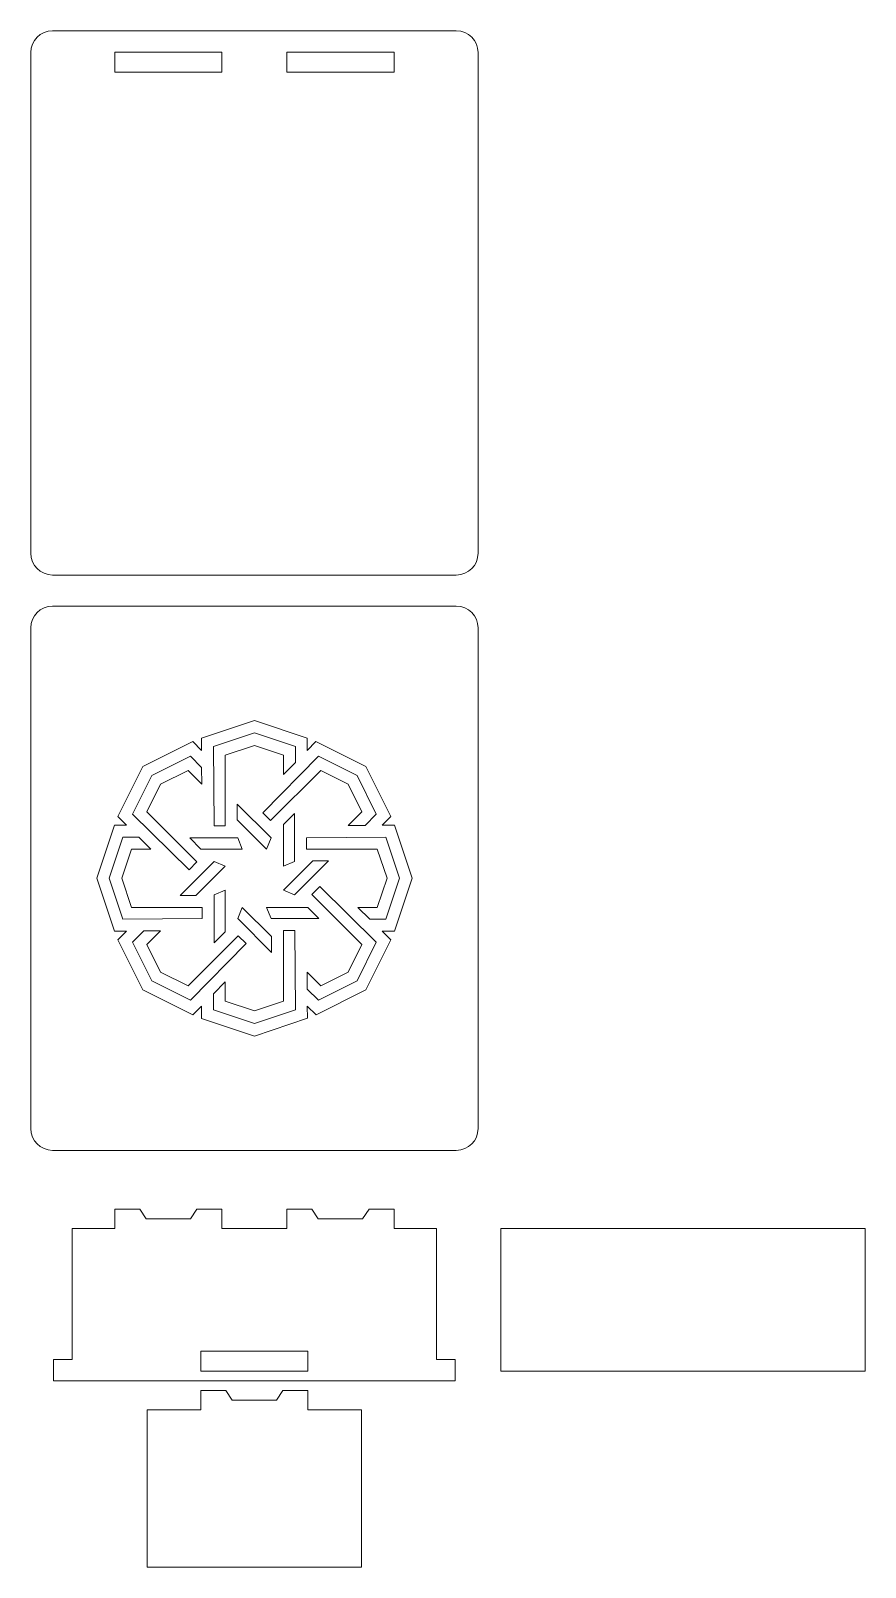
# Model space of a CAD drawing. Header units: millimetres. Extents: x -125 to 104, y -73 to 343.
# Drawn here: x -13 to 103.7, y 128.3 to 343.1 of the extents above; entities that cross this region are included whole.
import ezdxf

# ---------------------------------------------------------------- set-up
doc = ezdxf.new("R2010")
doc.units = ezdxf.units.MM
doc.header["$MEASUREMENT"] = 0
doc.layers.add('Layer 1', color=7, linetype='Continuous')

msp = doc.modelspace()

# ---------------------------------------------------------------- linework, layer by layer
at = {"layer": 'Layer 1', "color": 250, "lineweight": 20}
for points in [[(-1.2867, 337.321), (13.7133, 337.321), (13.7133, 340.121), (-1.2867, 340.121), (-1.2867, 337.321)], [(22.7905, 337.321), (37.7905, 337.321), (37.7905, 340.121), (22.7905, 340.121), (22.7905, 337.321)], [(52.7329, 155.7316), (103.7329, 155.7316), (103.7329, 175.659), (52.7329, 175.659), (52.7329, 155.7316)]]:
    msp.add_lwpolyline(points, close=True, dxfattribs=at)
for points, knots in [([(-9.9994, 343.121), (-9.9994, 343.121), (46.5032, 343.121), (46.5032, 343.121), (46.5032, 343.121), (48.1801, 343.121), (49.5519, 341.7492), (49.5519, 340.0723), (49.5519, 340.0723), (49.5519, 340.0723), (49.5519, 270.0697), (49.5519, 270.0697), (49.5519, 270.0697), (49.5519, 268.3929), (48.1801, 267.021), (46.5032, 267.021), (46.5032, 267.021), (46.5032, 267.021), (-9.9994, 267.021), (-9.9994, 267.021), (-9.9994, 267.021), (-11.6763, 267.021), (-13.0481, 268.3929), (-13.0481, 270.0697), (-13.0481, 270.0697), (-13.0481, 270.0697), (-13.0481, 340.0723), (-13.0481, 340.0723), (-13.0481, 340.0723), (-13.0481, 341.7492), (-11.6763, 343.121), (-9.9994, 343.121)], [0, 0, 0, 0, 0.11111111, 0.11111111, 0.11111111, 0.11111111, 0.22222222, 0.22222222, 0.22222222, 0.22222222, 0.33333333, 0.33333333, 0.33333333, 0.33333333, 0.44444444, 0.44444444, 0.44444444, 0.44444444, 0.55555556, 0.55555556, 0.55555556, 0.55555556, 0.66666667, 0.66666667, 0.66666667, 0.66666667, 0.77777778, 0.77777778, 0.77777778, 0.77777778, 1, 1, 1, 1]), ([(-9.9994, 262.6876), (-9.9994, 262.6876), (46.5032, 262.6876), (46.5032, 262.6876), (46.5032, 262.6876), (48.1801, 262.6876), (49.5519, 261.3158), (49.5519, 259.6389), (49.5519, 259.6389), (49.5519, 259.6389), (49.5519, 189.6363), (49.5519, 189.6363), (49.5519, 189.6363), (49.5519, 187.9596), (48.1801, 186.5876), (46.5032, 186.5876), (46.5032, 186.5876), (46.5032, 186.5876), (-9.9994, 186.5876), (-9.9994, 186.5876), (-9.9994, 186.5876), (-11.6763, 186.5876), (-13.0481, 187.9596), (-13.0481, 189.6363), (-13.0481, 189.6363), (-13.0481, 189.6363), (-13.0481, 259.6389), (-13.0481, 259.6389), (-13.0481, 259.6389), (-13.0481, 261.3158), (-11.6763, 262.6876), (-9.9994, 262.6876)], [0, 0, 0, 0, 0.11111111, 0.11111111, 0.11111111, 0.11111111, 0.22222222, 0.22222222, 0.22222222, 0.22222222, 0.33333333, 0.33333333, 0.33333333, 0.33333333, 0.44444444, 0.44444444, 0.44444444, 0.44444444, 0.55555556, 0.55555556, 0.55555556, 0.55555556, 0.66666667, 0.66666667, 0.66666667, 0.66666667, 0.77777778, 0.77777778, 0.77777778, 0.77777778, 1, 1, 1, 1]), ([(12.6098, 231.9352), (12.6098, 231.9352), (12.5159, 243.0311), (12.5159, 243.0311), (12.5159, 243.0311), (12.5159, 243.0311), (18.2519, 244.9429), (18.2519, 244.9429), (18.2519, 244.9429), (18.2519, 244.9429), (23.9879, 243.0311), (23.9879, 243.0311), (23.9879, 243.0311), (23.9879, 243.0311), (23.9879, 240.8126), (23.9879, 240.8126), (23.9879, 240.8126), (23.9879, 240.8126), (22.3296, 239.1261), (22.3296, 239.1261), (22.3296, 239.1261), (22.3296, 239.1261), (22.3296, 241.8355), (22.3296, 241.8355), (22.3296, 241.8355), (22.3296, 241.8355), (18.2519, 243.1949), (18.2519, 243.1949), (18.2519, 243.1949), (18.2519, 243.1949), (14.1742, 241.8355), (14.1742, 241.8355), (14.1742, 241.8355), (14.1742, 241.8355), (14.1742, 231.9352), (14.1742, 231.9352), (14.1742, 231.9352), (14.1742, 231.9352), (12.6098, 231.9352), (12.6098, 231.9352)], [0, 0, 0, 0, 0.09090909, 0.09090909, 0.09090909, 0.09090909, 0.18181818, 0.18181818, 0.18181818, 0.18181818, 0.27272727, 0.27272727, 0.27272727, 0.27272727, 0.36363636, 0.36363636, 0.36363636, 0.36363636, 0.45454545, 0.45454545, 0.45454545, 0.45454545, 0.54545455, 0.54545455, 0.54545455, 0.54545455, 0.63636364, 0.63636364, 0.63636364, 0.63636364, 0.72727273, 0.72727273, 0.72727273, 0.72727273, 0.81818182, 0.81818182, 0.81818182, 0.81818182, 1, 1, 1, 1]), ([(9.1021, 225.8082), (9.1021, 225.8082), (1.1898, 233.5878), (1.1898, 233.5878), (1.1898, 233.5878), (1.1898, 233.5878), (3.8939, 238.9956), (3.8939, 238.9956), (3.8939, 238.9956), (3.8939, 238.9956), (9.3017, 241.6997), (9.3017, 241.6997), (9.3017, 241.6997), (9.3017, 241.6997), (10.8704, 240.131), (10.8704, 240.131), (10.8704, 240.131), (10.8704, 240.131), (10.8904, 237.7658), (10.8904, 237.7658), (10.8904, 237.7658), (10.8904, 237.7658), (8.9745, 239.6817), (8.9745, 239.6817), (8.9745, 239.6817), (8.9745, 239.6817), (5.1299, 237.7596), (5.1299, 237.7596), (5.1299, 237.7596), (5.1299, 237.7596), (3.2078, 233.915), (3.2078, 233.915), (3.2078, 233.915), (3.2078, 233.915), (10.2084, 226.9144), (10.2084, 226.9144), (10.2084, 226.9144), (10.2084, 226.9144), (9.1021, 225.8082), (9.1021, 225.8082)], [0, 0, 0, 0, 0.09090909, 0.09090909, 0.09090909, 0.09090909, 0.18181818, 0.18181818, 0.18181818, 0.18181818, 0.27272727, 0.27272727, 0.27272727, 0.27272727, 0.36363636, 0.36363636, 0.36363636, 0.36363636, 0.45454545, 0.45454545, 0.45454545, 0.45454545, 0.54545455, 0.54545455, 0.54545455, 0.54545455, 0.63636364, 0.63636364, 0.63636364, 0.63636364, 0.72727273, 0.72727273, 0.72727273, 0.72727273, 0.81818182, 0.81818182, 0.81818182, 0.81818182, 1, 1, 1, 1]), ([(19.4225, 233.7874), (19.4225, 233.7874), (27.2021, 241.6997), (27.2021, 241.6997), (27.2021, 241.6997), (27.2021, 241.6997), (32.6099, 238.9956), (32.6099, 238.9956), (32.6099, 238.9956), (32.6099, 238.9956), (35.314, 233.5878), (35.314, 233.5878), (35.314, 233.5878), (35.314, 233.5878), (33.7453, 232.0191), (33.7453, 232.0191), (33.7453, 232.0191), (33.7453, 232.0191), (31.3801, 231.9991), (31.3801, 231.9991), (31.3801, 231.9991), (31.3801, 231.9991), (33.296, 233.915), (33.296, 233.915), (33.296, 233.915), (33.296, 233.915), (31.3739, 237.7596), (31.3739, 237.7596), (31.3739, 237.7596), (31.3739, 237.7596), (27.5293, 239.6817), (27.5293, 239.6817), (27.5293, 239.6817), (27.5293, 239.6817), (20.5287, 232.6811), (20.5287, 232.6811), (20.5287, 232.6811), (20.5287, 232.6811), (19.4225, 233.7874), (19.4225, 233.7874)], [0, 0, 0, 0, 0.09090909, 0.09090909, 0.09090909, 0.09090909, 0.18181818, 0.18181818, 0.18181818, 0.18181818, 0.27272727, 0.27272727, 0.27272727, 0.27272727, 0.36363636, 0.36363636, 0.36363636, 0.36363636, 0.45454545, 0.45454545, 0.45454545, 0.45454545, 0.54545455, 0.54545455, 0.54545455, 0.54545455, 0.63636364, 0.63636364, 0.63636364, 0.63636364, 0.72727273, 0.72727273, 0.72727273, 0.72727273, 0.81818182, 0.81818182, 0.81818182, 0.81818182, 1, 1, 1, 1]), ([(15.844, 232.8122), (15.844, 232.8122), (19.9411, 228.7153), (19.9411, 228.7153), (19.9411, 228.7153), (19.9411, 228.7153), (20.583, 230.2657), (20.583, 230.2657), (20.583, 230.2657), (20.583, 230.2657), (15.844, 235.0045), (15.844, 235.0045), (15.844, 235.0045), (15.844, 235.0045), (15.844, 232.8122), (15.844, 232.8122)], [0, 0, 0, 0, 0.2, 0.2, 0.2, 0.2, 0.4, 0.4, 0.4, 0.4, 0.6, 0.6, 0.6, 0.6, 1, 1, 1, 1]), ([(22.3296, 232.1205), (22.3296, 232.1205), (22.3297, 226.3265), (22.3297, 226.3265), (22.3297, 226.3265), (22.3297, 226.3265), (23.8799, 226.969), (23.8799, 226.969), (23.8799, 226.969), (23.8799, 226.969), (23.8798, 233.6707), (23.8798, 233.6707), (23.8798, 233.6707), (23.8798, 233.6707), (22.3296, 232.1205), (22.3296, 232.1205)], [0, 0, 0, 0, 0.2, 0.2, 0.2, 0.2, 0.4, 0.4, 0.4, 0.4, 0.6, 0.6, 0.6, 0.6, 1, 1, 1, 1]), ([(10.9543, 218.9955), (10.9543, 218.9955), (-0.1416, 218.9016), (-0.1416, 218.9016), (-0.1416, 218.9016), (-0.1416, 218.9016), (-2.0534, 224.6376), (-2.0534, 224.6376), (-2.0534, 224.6376), (-2.0534, 224.6376), (-0.1416, 230.3736), (-0.1416, 230.3736), (-0.1416, 230.3736), (-0.1416, 230.3736), (2.0769, 230.3736), (2.0769, 230.3736), (2.0769, 230.3736), (2.0769, 230.3736), (3.7634, 228.7153), (3.7634, 228.7153), (3.7634, 228.7153), (3.7634, 228.7153), (1.054, 228.7153), (1.054, 228.7153), (1.054, 228.7153), (1.054, 228.7153), (-0.3054, 224.6376), (-0.3054, 224.6376), (-0.3054, 224.6376), (-0.3054, 224.6376), (1.054, 220.5599), (1.054, 220.5599), (1.054, 220.5599), (1.054, 220.5599), (10.9543, 220.5599), (10.9543, 220.5599), (10.9543, 220.5599), (10.9543, 220.5599), (10.9543, 218.9955), (10.9543, 218.9955)], [0, 0, 0, 0, 0.09090909, 0.09090909, 0.09090909, 0.09090909, 0.18181818, 0.18181818, 0.18181818, 0.18181818, 0.27272727, 0.27272727, 0.27272727, 0.27272727, 0.36363636, 0.36363636, 0.36363636, 0.36363636, 0.45454545, 0.45454545, 0.45454545, 0.45454545, 0.54545455, 0.54545455, 0.54545455, 0.54545455, 0.63636364, 0.63636364, 0.63636364, 0.63636364, 0.72727273, 0.72727273, 0.72727273, 0.72727273, 0.81818182, 0.81818182, 0.81818182, 0.81818182, 1, 1, 1, 1]), ([(10.769, 228.7153), (10.769, 228.7153), (16.563, 228.7154), (16.563, 228.7154), (16.563, 228.7154), (16.563, 228.7154), (15.9205, 230.2656), (15.9205, 230.2656), (15.9205, 230.2656), (15.9205, 230.2656), (9.2188, 230.2655), (9.2188, 230.2655), (9.2188, 230.2655), (9.2188, 230.2655), (10.769, 228.7153), (10.769, 228.7153)], [0, 0, 0, 0, 0.2, 0.2, 0.2, 0.2, 0.4, 0.4, 0.4, 0.4, 0.6, 0.6, 0.6, 0.6, 1, 1, 1, 1]), ([(25.5495, 230.2797), (25.5495, 230.2797), (36.6454, 230.3736), (36.6454, 230.3736), (36.6454, 230.3736), (36.6454, 230.3736), (38.5572, 224.6376), (38.5572, 224.6376), (38.5572, 224.6376), (38.5572, 224.6376), (36.6454, 218.9016), (36.6454, 218.9016), (36.6454, 218.9016), (36.6454, 218.9016), (34.4269, 218.9016), (34.4269, 218.9016), (34.4269, 218.9016), (34.4269, 218.9016), (32.7404, 220.5599), (32.7404, 220.5599), (32.7404, 220.5599), (32.7404, 220.5599), (35.4498, 220.5599), (35.4498, 220.5599), (35.4498, 220.5599), (35.4498, 220.5599), (36.8092, 224.6376), (36.8092, 224.6376), (36.8092, 224.6376), (36.8092, 224.6376), (35.4498, 228.7153), (35.4498, 228.7153), (35.4498, 228.7153), (35.4498, 228.7153), (25.5495, 228.7153), (25.5495, 228.7153), (25.5495, 228.7153), (25.5495, 228.7153), (25.5495, 230.2797), (25.5495, 230.2797)], [0, 0, 0, 0, 0.09090909, 0.09090909, 0.09090909, 0.09090909, 0.18181818, 0.18181818, 0.18181818, 0.18181818, 0.27272727, 0.27272727, 0.27272727, 0.27272727, 0.36363636, 0.36363636, 0.36363636, 0.36363636, 0.45454545, 0.45454545, 0.45454545, 0.45454545, 0.54545455, 0.54545455, 0.54545455, 0.54545455, 0.63636364, 0.63636364, 0.63636364, 0.63636364, 0.72727273, 0.72727273, 0.72727273, 0.72727273, 0.81818182, 0.81818182, 0.81818182, 0.81818182, 1, 1, 1, 1]), ([(10.0773, 222.2297), (10.0773, 222.2297), (14.1742, 226.3268), (14.1742, 226.3268), (14.1742, 226.3268), (14.1742, 226.3268), (12.6238, 226.9687), (12.6238, 226.9687), (12.6238, 226.9687), (12.6238, 226.9687), (7.885, 222.2297), (7.885, 222.2297), (7.885, 222.2297), (7.885, 222.2297), (10.0773, 222.2297), (10.0773, 222.2297)], [0, 0, 0, 0, 0.2, 0.2, 0.2, 0.2, 0.4, 0.4, 0.4, 0.4, 0.6, 0.6, 0.6, 0.6, 1, 1, 1, 1]), ([(26.4265, 227.0455), (26.4265, 227.0455), (22.3296, 222.9484), (22.3296, 222.9484), (22.3296, 222.9484), (22.3296, 222.9484), (23.88, 222.3065), (23.88, 222.3065), (23.88, 222.3065), (23.88, 222.3065), (28.6188, 227.0455), (28.6188, 227.0455), (28.6188, 227.0455), (28.6188, 227.0455), (26.4265, 227.0455), (26.4265, 227.0455)], [0, 0, 0, 0, 0.2, 0.2, 0.2, 0.2, 0.4, 0.4, 0.4, 0.4, 0.6, 0.6, 0.6, 0.6, 1, 1, 1, 1]), ([(27.4017, 223.467), (27.4017, 223.467), (35.314, 215.6874), (35.314, 215.6874), (35.314, 215.6874), (35.314, 215.6874), (32.6099, 210.2796), (32.6099, 210.2796), (32.6099, 210.2796), (32.6099, 210.2796), (27.2021, 207.5755), (27.2021, 207.5755), (27.2021, 207.5755), (27.2021, 207.5755), (25.6334, 209.1442), (25.6334, 209.1442), (25.6334, 209.1442), (25.6334, 209.1442), (25.6134, 211.5094), (25.6134, 211.5094), (25.6134, 211.5094), (25.6134, 211.5094), (27.5293, 209.5935), (27.5293, 209.5935), (27.5293, 209.5935), (27.5293, 209.5935), (31.3739, 211.5156), (31.3739, 211.5156), (31.3739, 211.5156), (31.3739, 211.5156), (33.296, 215.3602), (33.296, 215.3602), (33.296, 215.3602), (33.296, 215.3602), (26.2954, 222.3608), (26.2954, 222.3608), (26.2954, 222.3608), (26.2954, 222.3608), (27.4017, 223.467), (27.4017, 223.467)], [0, 0, 0, 0, 0.09090909, 0.09090909, 0.09090909, 0.09090909, 0.18181818, 0.18181818, 0.18181818, 0.18181818, 0.27272727, 0.27272727, 0.27272727, 0.27272727, 0.36363636, 0.36363636, 0.36363636, 0.36363636, 0.45454545, 0.45454545, 0.45454545, 0.45454545, 0.54545455, 0.54545455, 0.54545455, 0.54545455, 0.63636364, 0.63636364, 0.63636364, 0.63636364, 0.72727273, 0.72727273, 0.72727273, 0.72727273, 0.81818182, 0.81818182, 0.81818182, 0.81818182, 1, 1, 1, 1]), ([(14.1742, 217.1547), (14.1742, 217.1547), (14.1741, 222.9487), (14.1741, 222.9487), (14.1741, 222.9487), (14.1741, 222.9487), (12.6239, 222.3062), (12.6239, 222.3062), (12.6239, 222.3062), (12.6239, 222.3062), (12.624, 215.6045), (12.624, 215.6045), (12.624, 215.6045), (12.624, 215.6045), (14.1742, 217.1547), (14.1742, 217.1547)], [0, 0, 0, 0, 0.2, 0.2, 0.2, 0.2, 0.4, 0.4, 0.4, 0.4, 0.6, 0.6, 0.6, 0.6, 1, 1, 1, 1]), ([(20.6598, 216.463), (20.6598, 216.463), (16.5627, 220.5599), (16.5627, 220.5599), (16.5627, 220.5599), (16.5627, 220.5599), (15.9208, 219.0095), (15.9208, 219.0095), (15.9208, 219.0095), (15.9208, 219.0095), (20.6598, 214.2707), (20.6598, 214.2707), (20.6598, 214.2707), (20.6598, 214.2707), (20.6598, 216.463), (20.6598, 216.463)], [0, 0, 0, 0, 0.2, 0.2, 0.2, 0.2, 0.4, 0.4, 0.4, 0.4, 0.6, 0.6, 0.6, 0.6, 1, 1, 1, 1]), ([(25.7348, 220.5599), (25.7348, 220.5599), (19.9408, 220.5598), (19.9408, 220.5598), (19.9408, 220.5598), (19.9408, 220.5598), (20.5833, 219.0096), (20.5833, 219.0096), (20.5833, 219.0096), (20.5833, 219.0096), (27.285, 219.0097), (27.285, 219.0097), (27.285, 219.0097), (27.285, 219.0097), (25.7348, 220.5599), (25.7348, 220.5599)], [0, 0, 0, 0, 0.2, 0.2, 0.2, 0.2, 0.4, 0.4, 0.4, 0.4, 0.6, 0.6, 0.6, 0.6, 1, 1, 1, 1]), ([(17.0813, 215.4878), (17.0813, 215.4878), (9.3017, 207.5755), (9.3017, 207.5755), (9.3017, 207.5755), (9.3017, 207.5755), (3.8939, 210.2796), (3.8939, 210.2796), (3.8939, 210.2796), (3.8939, 210.2796), (1.1898, 215.6874), (1.1898, 215.6874), (1.1898, 215.6874), (1.1898, 215.6874), (2.7585, 217.2561), (2.7585, 217.2561), (2.7585, 217.2561), (2.7585, 217.2561), (5.1237, 217.2761), (5.1237, 217.2761), (5.1237, 217.2761), (5.1237, 217.2761), (3.2078, 215.3602), (3.2078, 215.3602), (3.2078, 215.3602), (3.2078, 215.3602), (5.1299, 211.5156), (5.1299, 211.5156), (5.1299, 211.5156), (5.1299, 211.5156), (8.9745, 209.5935), (8.9745, 209.5935), (8.9745, 209.5935), (8.9745, 209.5935), (15.9751, 216.5941), (15.9751, 216.5941), (15.9751, 216.5941), (15.9751, 216.5941), (17.0813, 215.4878), (17.0813, 215.4878)], [0, 0, 0, 0, 0.09090909, 0.09090909, 0.09090909, 0.09090909, 0.18181818, 0.18181818, 0.18181818, 0.18181818, 0.27272727, 0.27272727, 0.27272727, 0.27272727, 0.36363636, 0.36363636, 0.36363636, 0.36363636, 0.45454545, 0.45454545, 0.45454545, 0.45454545, 0.54545455, 0.54545455, 0.54545455, 0.54545455, 0.63636364, 0.63636364, 0.63636364, 0.63636364, 0.72727273, 0.72727273, 0.72727273, 0.72727273, 0.81818182, 0.81818182, 0.81818182, 0.81818182, 1, 1, 1, 1]), ([(23.894, 217.34), (23.894, 217.34), (23.9879, 206.2441), (23.9879, 206.2441), (23.9879, 206.2441), (23.9879, 206.2441), (18.2519, 204.3323), (18.2519, 204.3323), (18.2519, 204.3323), (18.2519, 204.3323), (12.5159, 206.2441), (12.5159, 206.2441), (12.5159, 206.2441), (12.5159, 206.2441), (12.5159, 208.4626), (12.5159, 208.4626), (12.5159, 208.4626), (12.5159, 208.4626), (14.1742, 210.1491), (14.1742, 210.1491), (14.1742, 210.1491), (14.1742, 210.1491), (14.1742, 207.4397), (14.1742, 207.4397), (14.1742, 207.4397), (14.1742, 207.4397), (18.2519, 206.0803), (18.2519, 206.0803), (18.2519, 206.0803), (18.2519, 206.0803), (22.3296, 207.4397), (22.3296, 207.4397), (22.3296, 207.4397), (22.3296, 207.4397), (22.3296, 217.34), (22.3296, 217.34), (22.3296, 217.34), (22.3296, 217.34), (23.894, 217.34), (23.894, 217.34)], [0, 0, 0, 0, 0.09090909, 0.09090909, 0.09090909, 0.09090909, 0.18181818, 0.18181818, 0.18181818, 0.18181818, 0.27272727, 0.27272727, 0.27272727, 0.27272727, 0.36363636, 0.36363636, 0.36363636, 0.36363636, 0.45454545, 0.45454545, 0.45454545, 0.45454545, 0.54545455, 0.54545455, 0.54545455, 0.54545455, 0.63636364, 0.63636364, 0.63636364, 0.63636364, 0.72727273, 0.72727273, 0.72727273, 0.72727273, 0.81818182, 0.81818182, 0.81818182, 0.81818182, 1, 1, 1, 1]), ([(43.7519, 175.659), (43.7519, 175.659), (43.7519, 157.359), (43.7519, 157.359), (43.7519, 157.359), (43.7519, 157.359), (46.3519, 157.359), (46.3519, 157.359), (46.3519, 157.359), (46.3519, 157.359), (46.3519, 154.359), (46.3519, 154.359), (46.3519, 154.359), (46.3519, 154.359), (43.7519, 154.359), (43.7519, 154.359), (43.7519, 154.359), (43.7519, 154.359), (-7.2481, 154.359), (-7.2481, 154.359), (-7.2481, 154.359), (-7.2481, 154.359), (-9.8481, 154.359), (-9.8481, 154.359), (-9.8481, 154.359), (-9.8481, 154.359), (-9.8481, 157.359), (-9.8481, 157.359), (-9.8481, 157.359), (-9.8481, 157.359), (-7.2481, 157.359), (-7.2481, 157.359), (-7.2481, 157.359), (-7.2481, 157.359), (-7.2481, 175.659), (-7.2481, 175.659), (-7.2481, 175.659), (-7.2481, 175.659), (-1.2867, 175.659), (-1.2867, 175.659), (-1.2867, 175.659), (-1.2867, 175.659), (-1.2867, 178.359), (-1.2867, 178.359), (-1.2867, 178.359), (-1.2867, 178.359), (2.2154, 178.359), (2.2154, 178.359), (2.2154, 178.359), (2.2154, 178.359), (3.1042, 177.009), (3.1042, 177.009), (3.1042, 177.009), (3.1042, 177.009), (9.3224, 177.009), (9.3224, 177.009), (9.3224, 177.009), (9.3224, 177.009), (10.2112, 178.359), (10.2112, 178.359), (10.2112, 178.359), (10.2112, 178.359), (13.7133, 178.359), (13.7133, 178.359), (13.7133, 178.359), (13.7133, 178.359), (13.7133, 175.659), (13.7133, 175.659), (13.7133, 175.659), (13.7133, 175.659), (22.7905, 175.659), (22.7905, 175.659), (22.7905, 175.659), (22.7905, 175.659), (22.7905, 178.359), (22.7905, 178.359), (22.7905, 178.359), (22.7905, 178.359), (26.2926, 178.359), (26.2926, 178.359), (26.2926, 178.359), (26.2926, 178.359), (27.1814, 177.009), (27.1814, 177.009), (27.1814, 177.009), (27.1814, 177.009), (33.3996, 177.009), (33.3996, 177.009), (33.3996, 177.009), (33.3996, 177.009), (34.2884, 178.359), (34.2884, 178.359), (34.2884, 178.359), (34.2884, 178.359), (37.7905, 178.359), (37.7905, 178.359), (37.7905, 178.359), (37.7905, 178.359), (37.7905, 175.659), (37.7905, 175.659), (37.7905, 175.659), (37.7905, 175.659), (43.7519, 175.659), (43.7519, 175.659)], [0, 0, 0, 0, 0.03703704, 0.03703704, 0.03703704, 0.03703704, 0.07407407, 0.07407407, 0.07407407, 0.07407407, 0.11111111, 0.11111111, 0.11111111, 0.11111111, 0.14814815, 0.14814815, 0.14814815, 0.14814815, 0.18518519, 0.18518519, 0.18518519, 0.18518519, 0.22222222, 0.22222222, 0.22222222, 0.22222222, 0.25925926, 0.25925926, 0.25925926, 0.25925926, 0.2962963, 0.2962963, 0.2962963, 0.2962963, 0.33333333, 0.33333333, 0.33333333, 0.33333333, 0.37037037, 0.37037037, 0.37037037, 0.37037037, 0.40740741, 0.40740741, 0.40740741, 0.40740741, 0.44444444, 0.44444444, 0.44444444, 0.44444444, 0.48148148, 0.48148148, 0.48148148, 0.48148148, 0.51851852, 0.51851852, 0.51851852, 0.51851852, 0.55555556, 0.55555556, 0.55555556, 0.55555556, 0.59259259, 0.59259259, 0.59259259, 0.59259259, 0.62962963, 0.62962963, 0.62962963, 0.62962963, 0.66666667, 0.66666667, 0.66666667, 0.66666667, 0.7037037, 0.7037037, 0.7037037, 0.7037037, 0.74074074, 0.74074074, 0.74074074, 0.74074074, 0.77777778, 0.77777778, 0.77777778, 0.77777778, 0.81481481, 0.81481481, 0.81481481, 0.81481481, 0.85185185, 0.85185185, 0.85185185, 0.85185185, 0.88888889, 0.88888889, 0.88888889, 0.88888889, 0.92592593, 0.92592593, 0.92592593, 0.92592593, 1, 1, 1, 1]), ([(25.7519, 158.5315), (25.7519, 158.5315), (25.7519, 155.7315), (25.7519, 155.7315), (25.7519, 155.7315), (25.7519, 155.7315), (10.7519, 155.7315), (10.7519, 155.7315), (10.7519, 155.7315), (10.7519, 155.7315), (10.7519, 158.5315), (10.7519, 158.5315), (10.7519, 158.5315), (10.7519, 158.5315), (25.7519, 158.5315), (25.7519, 158.5315)], [0, 0, 0, 0, 0.2, 0.2, 0.2, 0.2, 0.4, 0.4, 0.4, 0.4, 0.6, 0.6, 0.6, 0.6, 1, 1, 1, 1]), ([(33.2519, 150.2969), (33.2519, 150.2969), (33.2519, 128.2969), (33.2519, 128.2969), (33.2519, 128.2969), (33.2519, 128.2969), (3.2519, 128.2969), (3.2519, 128.2969), (3.2519, 128.2969), (3.2519, 128.2969), (3.2519, 150.2969), (3.2519, 150.2969), (3.2519, 150.2969), (3.2519, 150.2969), (10.7519, 150.2969), (10.7519, 150.2969), (10.7519, 150.2969), (10.7519, 150.2969), (10.7519, 152.9969), (10.7519, 152.9969), (10.7519, 152.9969), (10.7519, 152.9969), (14.254, 152.9969), (14.254, 152.9969), (14.254, 152.9969), (14.254, 152.9969), (15.1428, 151.6469), (15.1428, 151.6469), (15.1428, 151.6469), (15.1428, 151.6469), (21.361, 151.6469), (21.361, 151.6469), (21.361, 151.6469), (21.361, 151.6469), (22.2498, 152.9969), (22.2498, 152.9969), (22.2498, 152.9969), (22.2498, 152.9969), (25.7519, 152.9969), (25.7519, 152.9969), (25.7519, 152.9969), (25.7519, 152.9969), (25.7519, 150.2969), (25.7519, 150.2969), (25.7519, 150.2969), (25.7519, 150.2969), (33.2519, 150.2969), (33.2519, 150.2969)], [0, 0, 0, 0, 0.07692308, 0.07692308, 0.07692308, 0.07692308, 0.15384615, 0.15384615, 0.15384615, 0.15384615, 0.23076923, 0.23076923, 0.23076923, 0.23076923, 0.30769231, 0.30769231, 0.30769231, 0.30769231, 0.38461538, 0.38461538, 0.38461538, 0.38461538, 0.46153846, 0.46153846, 0.46153846, 0.46153846, 0.53846154, 0.53846154, 0.53846154, 0.53846154, 0.61538462, 0.61538462, 0.61538462, 0.61538462, 0.69230769, 0.69230769, 0.69230769, 0.69230769, 0.76923077, 0.76923077, 0.76923077, 0.76923077, 0.84615385, 0.84615385, 0.84615385, 0.84615385, 1, 1, 1, 1])]:
    msp.add_open_spline(points, degree=3, knots=knots, dxfattribs=at)
at = {"layer": 'Layer 1', "color": 142, "lineweight": 20}
msp.add_open_spline([(10.8505, 242.5124), (10.8505, 242.5124), (10.8359, 244.2312), (10.8359, 244.2312), (10.8359, 244.2312), (10.8359, 244.2312), (18.2519, 246.703), (18.2519, 246.703), (18.2519, 246.703), (18.2519, 246.703), (25.6577, 244.2347), (25.6577, 244.2347), (25.6577, 244.2347), (25.6577, 244.2347), (25.6577, 242.5108), (25.6577, 242.5108), (25.6577, 242.5108), (25.6577, 242.5108), (26.8628, 243.7364), (26.8628, 243.7364), (26.8628, 243.7364), (26.8628, 243.7364), (33.8545, 240.2402), (33.8545, 240.2402), (33.8545, 240.2402), (33.8545, 240.2402), (37.3459, 233.2582), (37.3459, 233.2582), (37.3459, 233.2582), (37.3459, 233.2582), (36.1267, 232.039), (36.1267, 232.039), (36.1267, 232.039), (36.1267, 232.039), (37.8455, 232.0536), (37.8455, 232.0536), (37.8455, 232.0536), (37.8455, 232.0536), (40.3175, 224.6376), (40.3175, 224.6376), (40.3175, 224.6376), (40.3175, 224.6376), (37.849, 217.2318), (37.849, 217.2318), (37.849, 217.2318), (37.849, 217.2318), (36.1251, 217.2318), (36.1251, 217.2318), (36.1251, 217.2318), (36.1251, 217.2318), (37.3507, 216.0267), (37.3507, 216.0267), (37.3507, 216.0267), (37.3507, 216.0267), (33.8545, 209.035), (33.8545, 209.035), (33.8545, 209.035), (33.8545, 209.035), (26.8725, 205.5436), (26.8725, 205.5436), (26.8725, 205.5436), (26.8725, 205.5436), (25.6533, 206.7628), (25.6533, 206.7628), (25.6533, 206.7628), (25.6533, 206.7628), (25.6679, 205.044), (25.6679, 205.044), (25.6679, 205.044), (25.6679, 205.044), (18.2519, 202.5722), (18.2519, 202.5722), (18.2519, 202.5722), (18.2519, 202.5722), (10.8461, 205.0405), (10.8461, 205.0405), (10.8461, 205.0405), (10.8461, 205.0405), (10.8461, 206.7644), (10.8461, 206.7644), (10.8461, 206.7644), (10.8461, 206.7644), (9.641, 205.5388), (9.641, 205.5388), (9.641, 205.5388), (9.641, 205.5388), (2.6493, 209.035), (2.6493, 209.035), (2.6493, 209.035), (2.6493, 209.035), (-0.8421, 216.017), (-0.8421, 216.017), (-0.8421, 216.017), (-0.8421, 216.017), (0.3771, 217.2362), (0.3771, 217.2362), (0.3771, 217.2362), (0.3771, 217.2362), (-1.3417, 217.2216), (-1.3417, 217.2216), (-1.3417, 217.2216), (-1.3417, 217.2216), (-3.8137, 224.6376), (-3.8137, 224.6376), (-3.8137, 224.6376), (-3.8137, 224.6376), (-1.3452, 232.0434), (-1.3452, 232.0434), (-1.3452, 232.0434), (-1.3452, 232.0434), (0.3787, 232.0434), (0.3787, 232.0434), (0.3787, 232.0434), (0.3787, 232.0434), (-0.8469, 233.2485), (-0.8469, 233.2485), (-0.8469, 233.2485), (-0.8469, 233.2485), (2.6493, 240.2402), (2.6493, 240.2402), (2.6493, 240.2402), (2.6493, 240.2402), (9.6313, 243.7316), (9.6313, 243.7316), (9.6313, 243.7316), (9.6313, 243.7316), (10.8505, 242.5124), (10.8505, 242.5124)], degree=3, knots=[0, 0, 0, 0, 0.03030303, 0.03030303, 0.03030303, 0.03030303, 0.06060606, 0.06060606, 0.06060606, 0.06060606, 0.09090909, 0.09090909, 0.09090909, 0.09090909, 0.12121212, 0.12121212, 0.12121212, 0.12121212, 0.15151515, 0.15151515, 0.15151515, 0.15151515, 0.18181818, 0.18181818, 0.18181818, 0.18181818, 0.21212121, 0.21212121, 0.21212121, 0.21212121, 0.24242424, 0.24242424, 0.24242424, 0.24242424, 0.27272727, 0.27272727, 0.27272727, 0.27272727, 0.3030303, 0.3030303, 0.3030303, 0.3030303, 0.33333333, 0.33333333, 0.33333333, 0.33333333, 0.36363636, 0.36363636, 0.36363636, 0.36363636, 0.39393939, 0.39393939, 0.39393939, 0.39393939, 0.42424242, 0.42424242, 0.42424242, 0.42424242, 0.45454545, 0.45454545, 0.45454545, 0.45454545, 0.48484848, 0.48484848, 0.48484848, 0.48484848, 0.51515152, 0.51515152, 0.51515152, 0.51515152, 0.54545455, 0.54545455, 0.54545455, 0.54545455, 0.57575758, 0.57575758, 0.57575758, 0.57575758, 0.60606061, 0.60606061, 0.60606061, 0.60606061, 0.63636364, 0.63636364, 0.63636364, 0.63636364, 0.66666667, 0.66666667, 0.66666667, 0.66666667, 0.6969697, 0.6969697, 0.6969697, 0.6969697, 0.72727273, 0.72727273, 0.72727273, 0.72727273, 0.75757576, 0.75757576, 0.75757576, 0.75757576, 0.78787879, 0.78787879, 0.78787879, 0.78787879, 0.81818182, 0.81818182, 0.81818182, 0.81818182, 0.84848485, 0.84848485, 0.84848485, 0.84848485, 0.87878788, 0.87878788, 0.87878788, 0.87878788, 0.90909091, 0.90909091, 0.90909091, 0.90909091, 0.93939394, 0.93939394, 0.93939394, 0.93939394, 1, 1, 1, 1], dxfattribs=at)

doc.saveas('drawing.dxf')
